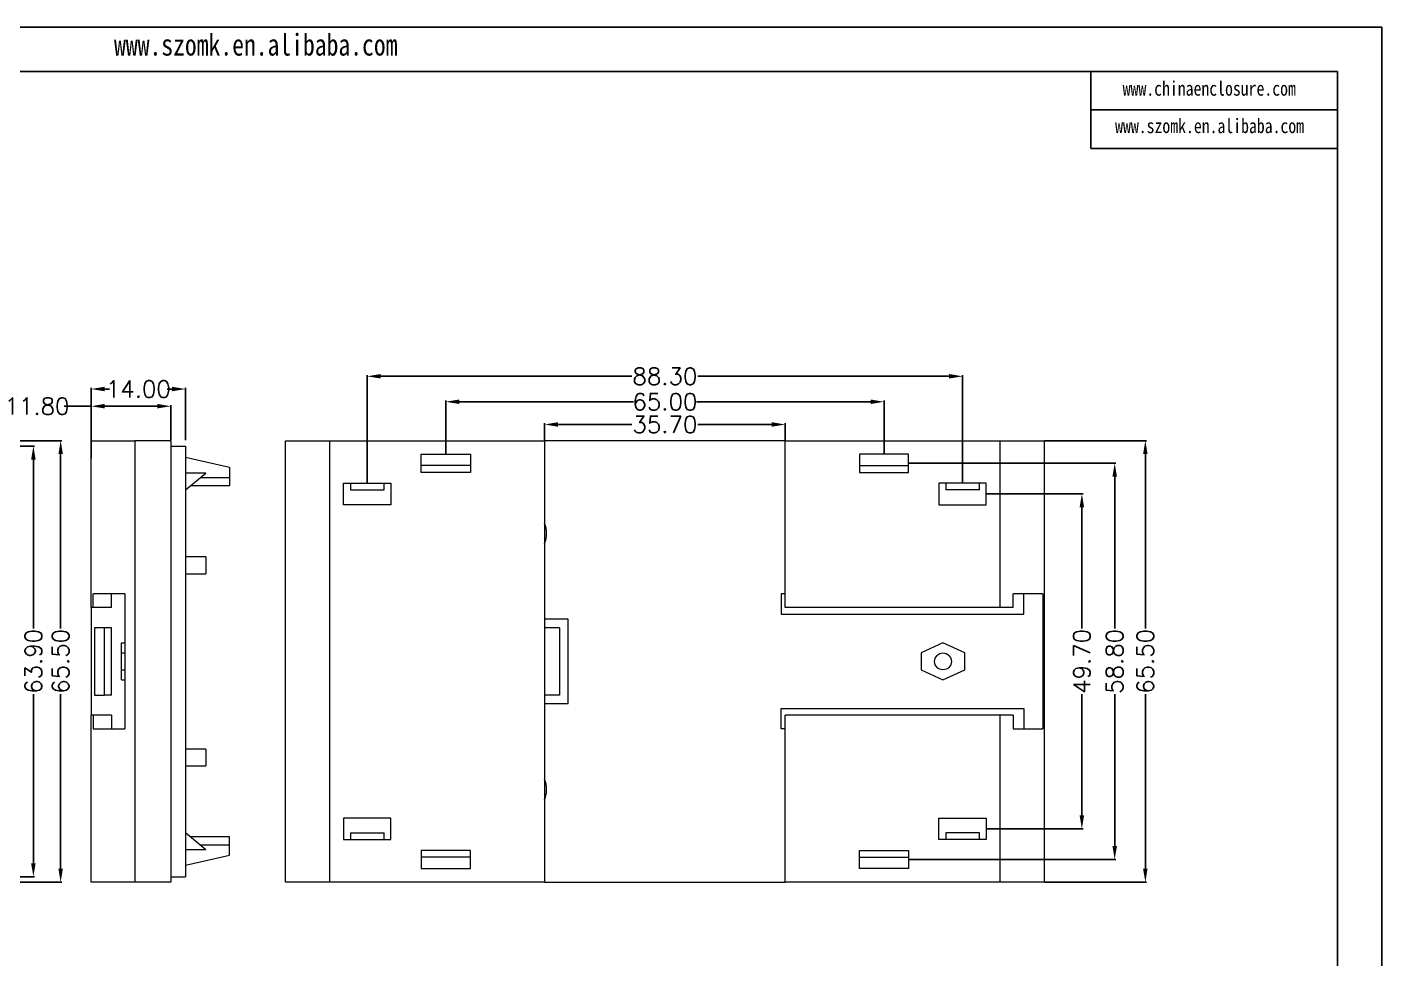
# Model space of a CAD drawing. Header units: inches. Extents: x 2044 to 3108, y 573 to 849.
# Drawn here: x 2234.4 to 2435.3, y 711.2 to 849.5 of the extents above; entities that cross this region are included whole.
import ezdxf

# ---------------------------------------------------------------- set-up
doc = ezdxf.new("R2010")
doc.units = ezdxf.units.IN
doc.layers.add('文字', color=81, linetype='Continuous')
doc.styles.get("Standard").update_dxf_attribs({"font": 'txt', "bigfont": 'gbcbig.shx'})
doc.styles.add('宋体', font='', dxfattribs={"width": 0.8, "height": 3.5})
doc.styles.get('宋体').set_extended_font_data('SimSun')
doc.dimstyles.new('2.5', dxfattribs={"dimtxt": 2.5, "dimasz": 2, "dimexe": 0.18, "dimexo": 0.0625, "dimgap": 0.09, "dimtad": 0, "dimzin": 0, "dimdsep": 46, "dimtxsty": 'Standard', "dimcen": 2, "dimclrd": 3, "dimclre": 3, "dimadec": 0, "dimazin": 0, "dimtfac": 1, "dimtofl": 0, "dimtmove": 0, "dimatfit": 3, "dimfxl": 1, "dimtolj": 1, "dimtzin": 0, "dimarcsym": 0})

# ---------------------------------------------------------------- blocks, each defined once
blk = doc.blocks.new('*D228')
at = {"color": 3, "lineweight": -2}
for p, q in [((2222.83, 788.12), (2239.55, 788.12)), ((2239.37, 786.12), (2239.37, 760.25)), ((2239.37, 724.62), (2239.37, 750.49)), ((2222.83, 722.62), (2239.55, 722.62))]:
    blk.add_line(p, q, dxfattribs=at)
at = {"color": 3}
for points in [[(2239.04, 786.12), (2239.71, 786.12), (2239.37, 788.12)], [(2239.04, 724.62), (2239.71, 724.62), (2239.37, 722.62)]]:
    blk.add_solid(points, dxfattribs=at)
at = {"layer": 'Defpoints', "color": 0}
for p in [(2222.76, 788.12), (2239.37, 788.12), (2222.76, 722.62)]:
    blk.add_point(p, dxfattribs=at)
at = {"color": 0, "insert": (2239.37, 755.37), "char_height": 2.5, "attachment_point": 5, "rotation": 90}
blk.add_mtext('\\A1;65.50', dxfattribs=at)
blk = doc.blocks.new('*D229')
at = {"color": 3, "lineweight": -2}
for p, q in [((2222.03, 787.32), (2235.51, 787.32)), ((2235.33, 785.32), (2235.33, 760.25)), ((2235.33, 725.42), (2235.33, 750.49)), ((2222.03, 723.42), (2235.51, 723.42))]:
    blk.add_line(p, q, dxfattribs=at)
at = {"color": 3}
for points in [[(2234.99, 785.32), (2235.66, 785.32), (2235.33, 787.32)], [(2234.99, 725.42), (2235.66, 725.42), (2235.33, 723.42)]]:
    blk.add_solid(points, dxfattribs=at)
at = {"layer": 'Defpoints', "color": 0}
for p in [(2221.96, 787.32), (2221.96, 723.42), (2235.33, 723.42)]:
    blk.add_point(p, dxfattribs=at)
at = {"color": 0, "insert": (2235.33, 755.37), "char_height": 2.5, "attachment_point": 5, "rotation": 90}
blk.add_mtext('\\A1;63.90', dxfattribs=at)
blk = doc.blocks.new('*D236')
at = {"color": 3, "lineweight": -2}
for p, q in [((2243.9, 788.18), (2243.9, 795.96)), ((2245.9, 795.78), (2246.64, 795.78)), ((2255.9, 795.78), (2255.16, 795.78)), ((2257.9, 788.18), (2257.9, 795.96))]:
    blk.add_line(p, q, dxfattribs=at)
at = {"color": 3}
for points in [[(2245.9, 796.12), (2245.9, 795.45), (2243.9, 795.78)], [(2255.9, 796.12), (2255.9, 795.45), (2257.9, 795.78)]]:
    blk.add_solid(points, dxfattribs=at)
at = {"layer": 'Defpoints', "color": 0}
for p in [(2257.9, 795.78), (2243.9, 788.12), (2257.9, 788.12)]:
    blk.add_point(p, dxfattribs=at)
at = {"color": 0, "insert": (2250.9, 795.78), "char_height": 2.5, "attachment_point": 5}
blk.add_mtext('\\A1;14.00', dxfattribs=at)
blk = doc.blocks.new('*D237')
at = {"color": 3, "lineweight": -2}
for p, q in [((2243.9, 793.23), (2239.91, 793.23)), ((2243.9, 785.54), (2243.9, 793.41)), ((2253.7, 793.23), (2245.9, 793.23)), ((2255.7, 788.18), (2255.7, 793.41))]:
    blk.add_line(p, q, dxfattribs=at)
at = {"color": 3}
for points in [[(2245.9, 793.57), (2245.9, 792.9), (2243.9, 793.23)], [(2253.7, 793.57), (2253.7, 792.9), (2255.7, 793.23)]]:
    blk.add_solid(points, dxfattribs=at)
at = {"layer": 'Defpoints', "color": 0}
for p in [(2243.9, 793.23), (2255.7, 788.12), (2243.9, 785.48)]:
    blk.add_point(p, dxfattribs=at)
at = {"color": 0, "insert": (2235.86, 793.23), "char_height": 2.5, "attachment_point": 5}
blk.add_mtext('\\A1;11.80', dxfattribs=at)
blk = doc.blocks.new('*D245')
at = {"color": 3, "lineweight": -2}
for p, q in [((2296.5, 786.18), (2296.5, 794.07)), ((2298.5, 793.89), (2324.32, 793.89)), ((2359.5, 793.89), (2333.67, 793.89)), ((2361.5, 786.18), (2361.5, 794.07))]:
    blk.add_line(p, q, dxfattribs=at)
at = {"color": 3}
for points in [[(2298.5, 794.23), (2298.5, 793.56), (2296.5, 793.89)], [(2359.5, 794.23), (2359.5, 793.56), (2361.5, 793.89)]]:
    blk.add_solid(points, dxfattribs=at)
at = {"layer": 'Defpoints', "color": 0}
for p in [(2361.5, 793.89), (2296.5, 786.12), (2361.5, 786.12)]:
    blk.add_point(p, dxfattribs=at)
at = {"color": 0, "insert": (2329, 793.89), "char_height": 2.5, "attachment_point": 5}
blk.add_mtext('\\A1;65.00', dxfattribs=at)
blk = doc.blocks.new('*D246')
at = {"color": 3, "lineweight": -2}
for p, q in [((2284.85, 781.88), (2284.85, 797.85)), ((2373.15, 781.88), (2373.15, 797.85)), ((2286.85, 797.67), (2324.11, 797.67)), ((2371.15, 797.67), (2333.88, 797.67))]:
    blk.add_line(p, q, dxfattribs=at)
at = {"color": 3}
for points in [[(2286.85, 798.01), (2286.85, 797.34), (2284.85, 797.67)], [(2371.15, 798.01), (2371.15, 797.34), (2373.15, 797.67)]]:
    blk.add_solid(points, dxfattribs=at)
at = {"layer": 'Defpoints', "color": 0}
for p in [(2373.15, 797.67), (2284.85, 781.82), (2373.15, 781.82)]:
    blk.add_point(p, dxfattribs=at)
at = {"color": 0, "insert": (2329, 797.67), "char_height": 2.5, "attachment_point": 5}
blk.add_mtext('\\A1;88.30', dxfattribs=at)
blk = doc.blocks.new('*D247')
at = {"color": 3, "lineweight": -2}
for p, q in [((2311.15, 788.18), (2311.15, 790.7)), ((2313.15, 790.52), (2324.11, 790.52)), ((2344.85, 790.52), (2333.88, 790.52)), ((2346.85, 788.18), (2346.85, 790.7))]:
    blk.add_line(p, q, dxfattribs=at)
at = {"color": 3}
for points in [[(2313.15, 790.86), (2313.15, 790.19), (2311.15, 790.52)], [(2344.85, 790.86), (2344.85, 790.19), (2346.85, 790.52)]]:
    blk.add_solid(points, dxfattribs=at)
at = {"layer": 'Defpoints', "color": 0}
for p in [(2346.85, 790.52), (2311.15, 788.12), (2346.85, 788.12)]:
    blk.add_point(p, dxfattribs=at)
at = {"color": 0, "insert": (2329, 790.52), "char_height": 2.5, "attachment_point": 5}
blk.add_mtext('\\A1;35.70', dxfattribs=at)
blk = doc.blocks.new('*D248')
at = {"color": 3, "lineweight": -2}
for p, q in [((2385.31, 788.12), (2400.44, 788.12)), ((2400.26, 786.12), (2400.26, 760.25)), ((2400.26, 724.62), (2400.26, 750.49)), ((2385.31, 722.62), (2400.44, 722.62))]:
    blk.add_line(p, q, dxfattribs=at)
at = {"color": 3}
for points in [[(2399.92, 786.12), (2400.59, 786.12), (2400.26, 788.12)], [(2399.92, 724.62), (2400.59, 724.62), (2400.26, 722.62)]]:
    blk.add_solid(points, dxfattribs=at)
at = {"layer": 'Defpoints', "color": 0}
for p in [(2385.25, 788.12), (2400.26, 788.12), (2385.25, 722.62)]:
    blk.add_point(p, dxfattribs=at)
at = {"color": 0, "insert": (2400.26, 755.37), "char_height": 2.5, "attachment_point": 5, "rotation": 90}
blk.add_mtext('\\A1;65.50', dxfattribs=at)
blk = doc.blocks.new('*D249')
at = {"color": 3, "lineweight": -2}
for p, q in [((2376.71, 780.22), (2391.02, 780.22)), ((2390.84, 778.22), (2390.84, 760.25)), ((2390.84, 732.52), (2390.84, 750.49)), ((2376.71, 730.52), (2391.02, 730.52))]:
    blk.add_line(p, q, dxfattribs=at)
at = {"color": 3}
for points in [[(2390.51, 778.22), (2391.18, 778.22), (2390.84, 780.22)], [(2390.51, 732.52), (2391.18, 732.52), (2390.84, 730.52)]]:
    blk.add_solid(points, dxfattribs=at)
at = {"layer": 'Defpoints', "color": 0}
for p in [(2376.65, 780.22), (2376.65, 730.52), (2390.84, 730.52)]:
    blk.add_point(p, dxfattribs=at)
at = {"color": 0, "insert": (2390.84, 755.37), "char_height": 2.5, "attachment_point": 5, "rotation": 90}
blk.add_mtext('\\A1;49.70', dxfattribs=at)
blk = doc.blocks.new('*D250')
at = {"color": 3, "lineweight": -2}
for p, q in [((2365.21, 784.77), (2395.89, 784.77)), ((2395.71, 782.77), (2395.71, 760.25)), ((2395.71, 727.97), (2395.71, 750.49)), ((2365.21, 725.97), (2395.89, 725.97))]:
    blk.add_line(p, q, dxfattribs=at)
at = {"color": 3}
for points in [[(2395.38, 782.77), (2396.05, 782.77), (2395.71, 784.77)], [(2395.38, 727.97), (2396.05, 727.97), (2395.71, 725.97)]]:
    blk.add_solid(points, dxfattribs=at)
at = {"layer": 'Defpoints', "color": 0}
for p in [(2365.15, 784.77), (2395.71, 784.77), (2365.15, 725.97)]:
    blk.add_point(p, dxfattribs=at)
at = {"color": 0, "insert": (2395.71, 755.37), "char_height": 2.5, "attachment_point": 5, "rotation": 90}
blk.add_mtext('\\A1;58.80', dxfattribs=at)

msp = doc.modelspace()

# ---------------------------------------------------------------- linework, layer by layer
for p, q in [((2044.251, 849.489), (2435.346, 849.489)), ((2435.346, 849.489), (2435.346, 572.957)), ((2054.371, 842.905), (2428.762, 842.905)), ((2392.184, 842.905), (2392.184, 831.474)), ((2428.762, 842.905), (2428.762, 579.541)), ((2392.184, 837.189), (2428.762, 837.189)), ((2392.184, 831.474), (2428.762, 831.474))]:
    msp.add_line(p, q)
at = {"color": 7, "linetype": 'Continuous', "lineweight": 15}
for p, q in [((2243.899, 763.37), (2243.899, 788.12)), ((2243.899, 788.12), (2250.399, 788.12)), ((2250.399, 788.12), (2250.399, 722.62)), ((2255.699, 788.12), (2250.399, 788.12)), ((2255.699, 788.12), (2255.699, 722.62)), ((2272.746, 722.62), (2272.746, 788.12)), ((2272.746, 788.12), (2279.246, 788.12)), ((2279.246, 788.12), (2279.246, 722.62)), ((2279.246, 788.12), (2311.146, 788.12)), ((2311.146, 788.12), (2311.146, 722.62)), ((2346.846, 788.12), (2311.146, 788.12)), ((2346.846, 763.37), (2346.846, 788.12)), ((2346.846, 788.12), (2378.746, 788.12)), ((2378.746, 763.37), (2378.746, 788.12)), ((2378.746, 788.12), (2385.246, 788.12)), ((2385.246, 788.12), (2385.246, 722.62)), ((2255.699, 787.32), (2257.899, 787.32)), ((2257.899, 787.32), (2257.899, 723.42)), ((2292.846, 783.42), (2292.846, 786.12)), ((2292.846, 786.12), (2300.146, 786.12)), ((2300.146, 786.12), (2300.146, 783.42)), ((2365.146, 786.12), (2357.846, 786.12)), ((2357.846, 786.12), (2357.846, 783.42)), ((2365.146, 783.42), (2365.146, 786.12)), ((2264.399, 784.12), (2257.899, 785.62)), ((2264.399, 784.12), (2264.399, 782.62)), ((2300.146, 784.42), (2292.846, 784.42)), ((2357.846, 784.42), (2365.146, 784.42)), ((2260.899, 783.32), (2257.899, 783.32)), ((2257.899, 780.82), (2260.899, 783.32)), ((2264.399, 782.62), (2260.059, 782.62)), ((2264.399, 782.62), (2264.399, 781.42)), ((2281.346, 778.62), (2281.346, 781.82)), ((2281.346, 781.82), (2288.346, 781.82)), ((2282.346, 781.82), (2282.346, 780.82)), ((2287.346, 780.82), (2287.346, 781.82)), ((2288.346, 781.82), (2288.346, 778.62)), ((2300.146, 783.42), (2292.846, 783.42)), ((2357.846, 783.42), (2365.146, 783.42)), ((2376.646, 781.82), (2369.646, 781.82)), ((2369.646, 781.82), (2369.646, 778.62)), ((2370.646, 781.82), (2370.646, 780.82)), ((2375.646, 780.82), (2375.646, 781.82)), ((2376.646, 778.62), (2376.646, 781.82)), ((2264.399, 781.42), (2258.619, 781.42)), ((2282.346, 780.82), (2287.346, 780.82)), ((2375.646, 780.82), (2370.646, 780.82)), ((2288.346, 778.62), (2281.346, 778.62)), ((2369.646, 778.62), (2376.646, 778.62)), ((2260.899, 770.87), (2257.899, 770.87)), ((2260.899, 770.87), (2260.899, 768.37)), ((2257.899, 768.37), (2260.899, 768.37)), ((2244.183, 763.37), (2244.183, 765.37)), ((2248.899, 765.37), (2244.183, 765.37)), ((2246.899, 763.37), (2246.899, 765.37)), ((2248.899, 765.37), (2248.899, 745.37)), ((2346.246, 765.37), (2346.246, 762.37)), ((2346.846, 765.37), (2346.246, 765.37)), ((2380.646, 763.37), (2380.646, 765.37)), ((2385.07, 765.37), (2380.646, 765.37)), ((2382.246, 762.37), (2382.246, 765.37)), ((2385.07, 765.37), (2385.07, 745.37)), ((2244.183, 763.37), (2243.899, 763.37)), ((2243.899, 763.37), (2243.899, 747.37)), ((2246.899, 763.37), (2244.183, 763.37)), ((2314.646, 761.62), (2311.146, 761.62)), ((2314.646, 749.12), (2314.646, 761.62)), ((2346.246, 762.37), (2382.246, 762.37)), ((2378.746, 763.37), (2346.846, 763.37)), ((2380.646, 763.37), (2378.746, 763.37)), ((2244.399, 760.37), (2244.399, 750.37)), ((2245.899, 760.37), (2244.399, 760.37)), ((2245.899, 750.37), (2245.899, 760.37)), ((2246.899, 760.37), (2245.899, 760.37)), ((2246.899, 750.37), (2246.899, 760.37)), ((2313.346, 760.37), (2311.146, 760.37)), ((2313.346, 760.37), (2313.346, 750.37)), ((2248.399, 758.12), (2248.899, 758.12)), ((2248.399, 756.62), (2248.399, 758.12)), ((2370.246, 758.12), (2366.996, 756.62)), ((2373.496, 756.62), (2370.246, 758.12)), ((2248.399, 754.12), (2248.399, 756.62)), ((2248.399, 756.62), (2248.899, 756.62)), ((2366.996, 756.62), (2366.996, 754.12)), ((2373.496, 754.12), (2373.496, 756.62)), ((2248.399, 754.12), (2248.899, 754.12)), ((2248.399, 752.62), (2248.399, 754.12)), ((2366.996, 754.12), (2370.246, 752.62)), ((2370.246, 752.62), (2373.496, 754.12)), ((2248.399, 752.62), (2248.899, 752.62)), ((2244.399, 750.37), (2245.899, 750.37)), ((2246.899, 750.37), (2245.899, 750.37)), ((2313.346, 750.37), (2311.146, 750.37)), ((2311.146, 749.12), (2314.646, 749.12)), ((2346.246, 745.37), (2346.246, 748.37)), ((2346.246, 748.37), (2382.246, 748.37)), ((2382.246, 748.37), (2382.246, 745.37)), ((2243.899, 722.62), (2243.899, 747.37)), ((2244.183, 747.37), (2243.899, 747.37)), ((2244.183, 747.37), (2244.183, 745.37)), ((2246.899, 747.37), (2244.183, 747.37)), ((2246.899, 747.37), (2246.899, 745.37)), ((2346.846, 722.62), (2346.846, 747.37)), ((2378.746, 747.37), (2346.846, 747.37)), ((2378.746, 722.62), (2378.746, 747.37)), ((2380.646, 747.37), (2378.746, 747.37)), ((2380.646, 747.37), (2380.646, 745.37)), ((2244.183, 745.37), (2248.899, 745.37)), ((2346.846, 745.37), (2346.246, 745.37)), ((2380.646, 745.37), (2385.07, 745.37)), ((2260.899, 742.37), (2257.899, 742.37)), ((2260.899, 742.37), (2260.899, 739.87)), ((2257.899, 739.87), (2260.899, 739.87)), ((2288.346, 732.12), (2281.346, 732.12)), ((2281.346, 732.12), (2281.346, 728.92)), ((2288.346, 728.92), (2288.346, 732.12)), ((2369.646, 728.92), (2369.646, 732.12)), ((2369.646, 732.12), (2376.646, 732.12)), ((2376.646, 732.12), (2376.646, 728.92)), ((2260.899, 727.42), (2257.899, 729.92)), ((2282.346, 729.92), (2287.346, 729.92)), ((2282.346, 729.92), (2282.346, 728.92)), ((2287.346, 728.92), (2287.346, 729.92)), ((2375.646, 729.92), (2370.646, 729.92)), ((2370.646, 729.92), (2370.646, 728.92)), ((2375.646, 728.92), (2375.646, 729.92)), ((2264.399, 729.32), (2258.619, 729.32)), ((2264.399, 728.12), (2260.059, 728.12)), ((2264.399, 728.12), (2264.399, 729.32)), ((2264.399, 726.62), (2264.399, 728.12)), ((2281.346, 728.92), (2288.346, 728.92)), ((2376.646, 728.92), (2369.646, 728.92)), ((2260.899, 727.42), (2257.899, 727.42)), ((2257.899, 725.12), (2264.399, 726.62)), ((2300.146, 727.32), (2292.846, 727.32)), ((2292.846, 727.32), (2292.846, 724.62)), ((2300.146, 726.32), (2292.846, 726.32)), ((2300.146, 724.62), (2300.146, 727.32)), ((2357.846, 727.32), (2365.146, 727.32)), ((2357.846, 724.62), (2357.846, 727.32)), ((2357.846, 726.32), (2365.146, 726.32)), ((2365.146, 727.32), (2365.146, 724.62)), ((2292.846, 724.62), (2300.146, 724.62)), ((2365.146, 724.62), (2357.846, 724.62)), ((2250.399, 722.62), (2243.899, 722.62)), ((2255.699, 722.62), (2250.399, 722.62)), ((2255.699, 723.42), (2257.899, 723.42)), ((2279.246, 722.62), (2272.746, 722.62)), ((2311.146, 722.62), (2279.246, 722.62)), ((2311.146, 722.62), (2346.846, 722.62)), ((2378.746, 722.62), (2346.846, 722.62)), ((2385.246, 722.62), (2378.746, 722.62))]:
    msp.add_line(p, q, dxfattribs=at)
msp.add_circle((2370.246, 755.37), 1.25, dxfattribs=at)
for centre in [(2307.546, 774.37), (2307.546, 736.37)]:
    msp.add_arc(centre, 3.9, 337.38014, 22.61986, dxfattribs=at)

# ---------------------------------------------------------------- texts
at = {"layer": '文字', "color": 0, "attachment_point": 1, "style": '宋体'}
for s, insert, char_height, width in [('www.szomk.en.alibaba.com', (2247.29, 848.48), 3.21889, 56.55282), ('www.chinaenclosure.com', (2396.896, 841.457), 2.14593, 37.70188), ('www.szomk.en.alibaba.com', (2395.775, 835.9), 2.14593, 37.70188)]:
    msp.add_mtext(s, dxfattribs=dict(at, insert=insert, char_height=char_height, width=width))

# ---------------------------------------------------------------- dimensions: what is measured, and where the dimension line sits
for base, p1, p2, picture, middle in [((2373.146, 797.673), (2284.846, 781.82), (2373.146, 781.82), '*D246', (2328.996, 797.673)), ((2346.846, 790.524), (2311.146, 788.12), (2346.846, 788.12), '*D247', (2328.996, 790.524))]:
    dim = msp.add_linear_dim(base=base, p1=p1, p2=p2, dimstyle='2.5')
    dim.commit()
    dim.dimension.update_dxf_attribs({"geometry": picture, "text_midpoint": middle})
for base, p1, p2, picture, middle in [((2257.899, 795.783), (2243.899, 788.12), (2257.899, 788.12), '*D236', (2250.899, 795.783)), ((2243.899, 793.233), (2255.699, 788.12), (2243.899, 785.476), '*D237', (2235.862, 793.233)), ((2361.496, 793.892), (2296.496, 786.12), (2361.496, 786.12), '*D245', (2328.996, 793.892))]:
    dim = msp.add_linear_dim(base=base, p1=p1, p2=p2, dimstyle='2.5')
    dim.commit()
    dim.dimension.update_dxf_attribs({"geometry": picture, "text_midpoint": middle, "dimtype": 160})
for base, p1, p2, picture, middle in [((2239.374, 788.12), (2222.763, 722.62), (2222.763, 788.12), '*D228', (2239.374, 755.37)), ((2400.257, 788.12), (2385.246, 722.62), (2385.246, 788.12), '*D248', (2400.257, 755.37)), ((2235.328, 723.42), (2221.963, 787.32), (2221.963, 723.42), '*D229', (2235.328, 755.37)), ((2395.714, 784.77), (2365.146, 725.97), (2365.146, 784.77), '*D250', (2395.714, 755.37)), ((2390.844, 730.52), (2376.646, 780.22), (2376.646, 730.52), '*D249', (2390.844, 755.37))]:
    dim = msp.add_linear_dim(base=base, p1=p1, p2=p2, angle=90, dimstyle='2.5')
    dim.commit()
    dim.dimension.update_dxf_attribs({"geometry": picture, "text_midpoint": middle})

doc.saveas('drawing.dxf')
